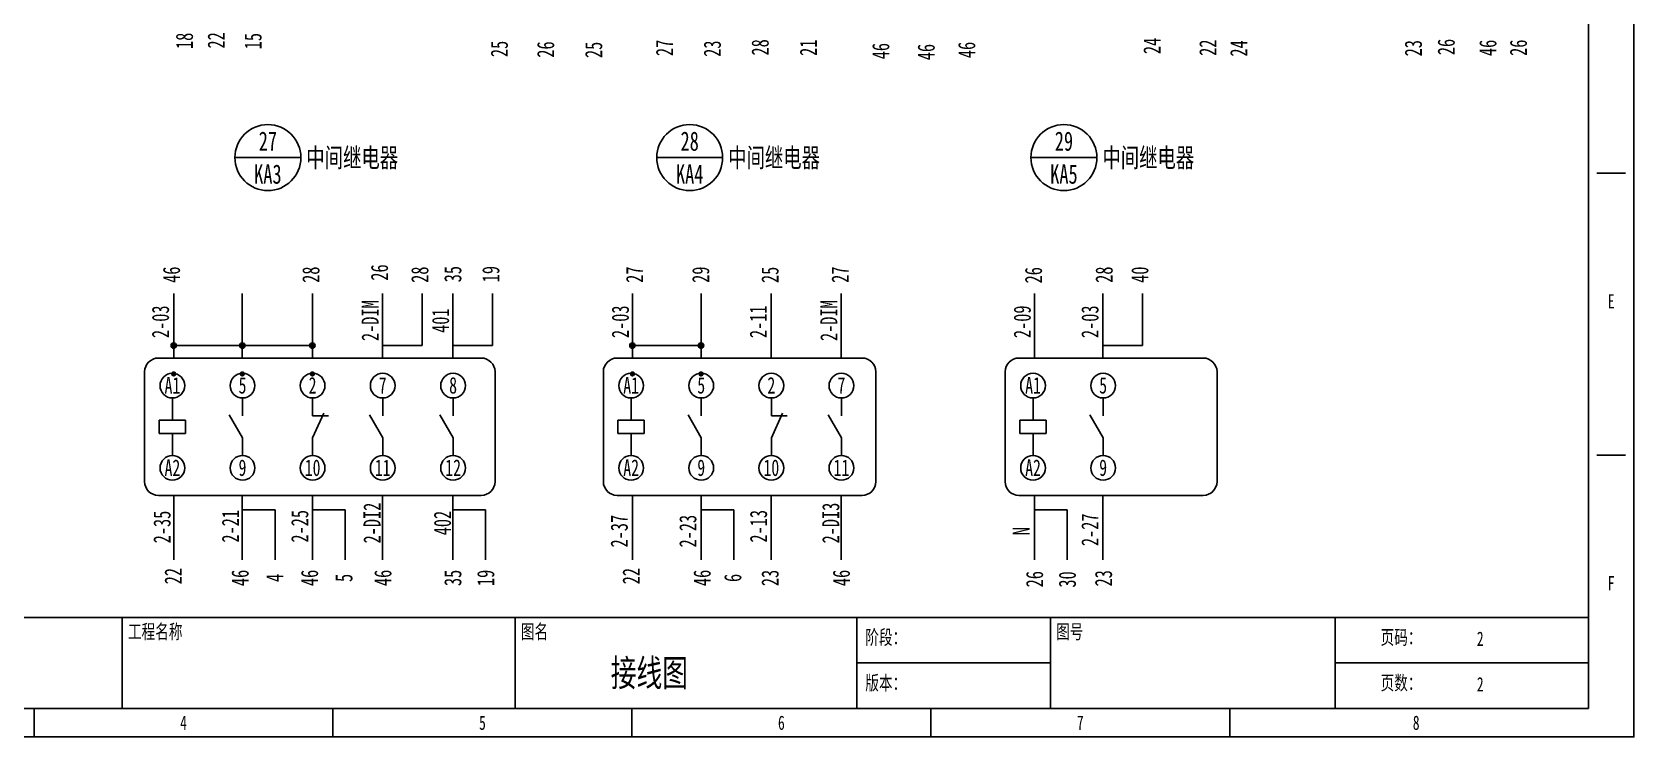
# Model space of a CAD drawing. Header units: millimetres. Extents: x 401220 to 2750366, y -101310 to 943175.
# Drawn here: x 1201419 to 1242890, y 390497 to 408745 of the extents above; entities that cross this region are included whole.
import ezdxf
from ezdxf.enums import TextEntityAlignment as Align

# ---------------------------------------------------------------- set-up
doc = ezdxf.new("R2010")
doc.units = ezdxf.units.MM
doc.styles.add('IDQSTYLE', font='NSimSun.ttf', dxfattribs={"width": 0.7})

msp = doc.modelspace()

# ---------------------------------------------------------------- hatches: boundary and pattern name
h = msp.add_hatch(color=256)
h.dxf.hatch_style = 1
h.paths.add_polyline_path([(1205086.6, 400699.2, 0.4142136), (1205017.3, 400629.8), (1205086.6, 400629.8)])
h.paths.add_polyline_path([(1205086.6, 400629.8), (1205017.3, 400629.8, 0.4142136), (1205086.6, 400560.4)])
h.paths.add_polyline_path([(1205156, 400629.8, 0.4142136), (1205086.6, 400699.2), (1205086.6, 400560.4, 0.4142136)])
h = msp.add_hatch(color=256)
h.dxf.hatch_style = 1
h.paths.add_polyline_path([(1206862, 400699.2, 0.4142136), (1206792.6, 400629.8), (1206862, 400629.8)])
h.paths.add_polyline_path([(1206862, 400629.8), (1206792.6, 400629.8, 0.4142136), (1206862, 400560.4)])
h.paths.add_polyline_path([(1206931.4, 400629.8, 0.4142136), (1206862, 400699.2), (1206862, 400560.4, 0.4142136)])
h = msp.add_hatch(color=256)
h.dxf.hatch_style = 1
h.paths.add_polyline_path([(1208676.7, 400699.2, 0.4142136), (1208607.3, 400629.8), (1208676.7, 400629.8)])
h.paths.add_polyline_path([(1208676.7, 400629.8), (1208607.3, 400629.8, 0.4142136), (1208676.7, 400560.4)])
h.paths.add_polyline_path([(1208746.1, 400629.8, 0.4142136), (1208676.7, 400699.2), (1208676.7, 400560.4, 0.4142136)])
h = msp.add_hatch(color=256)
h.dxf.hatch_style = 1
h.paths.add_polyline_path([(1216962.3, 400699.2, 0.4142136), (1216892.9, 400629.8), (1216962.3, 400629.8)])
h.paths.add_polyline_path([(1216962.3, 400629.8), (1216892.9, 400629.8, 0.4142136), (1216962.3, 400560.4)])
h.paths.add_polyline_path([(1217031.6, 400629.8, 0.4142136), (1216962.3, 400699.2), (1216962.3, 400560.4, 0.4142136)])
h = msp.add_hatch(color=256)
h.dxf.hatch_style = 1
h.paths.add_polyline_path([(1218737.6, 400699.2, 0.4142136), (1218668.2, 400629.8), (1218737.6, 400629.8)])
h.paths.add_polyline_path([(1218737.6, 400629.8), (1218668.2, 400629.8, 0.4142136), (1218737.6, 400560.4)])
h.paths.add_polyline_path([(1218807, 400629.8, 0.4142136), (1218737.6, 400699.2), (1218737.6, 400560.4, 0.4142136)])
h = msp.add_hatch(color=256)
h.dxf.hatch_style = 1
h.paths.add_polyline_path([(1205086.6, 399964.1, 0.4142136), (1205017.3, 399894.8), (1205086.6, 399894.8)])
h.paths.add_polyline_path([(1205086.6, 399894.8), (1205017.3, 399894.8, 0.4142136), (1205086.6, 399825.4)])
h.paths.add_polyline_path([(1205156, 399894.8, 0.4142136), (1205086.6, 399964.1), (1205086.6, 399825.4, 0.4142136)])
h = msp.add_hatch(color=256)
h.dxf.hatch_style = 1
h.paths.add_polyline_path([(1206862, 399964.1, 0.4142136), (1206792.6, 399894.8), (1206862, 399894.8)])
h.paths.add_polyline_path([(1206862, 399894.8), (1206792.6, 399894.8, 0.4142136), (1206862, 399825.4)])
h.paths.add_polyline_path([(1206931.4, 399894.8, 0.4142136), (1206862, 399964.1), (1206862, 399825.4, 0.4142136)])
h = msp.add_hatch(color=256)
h.dxf.hatch_style = 1
h.paths.add_polyline_path([(1208676.7, 399964.1, 0.4142136), (1208607.3, 399894.8), (1208676.7, 399894.8)])
h.paths.add_polyline_path([(1208676.7, 399894.8), (1208607.3, 399894.8, 0.4142136), (1208676.7, 399825.4)])
h.paths.add_polyline_path([(1208746.1, 399894.8, 0.4142136), (1208676.7, 399964.1), (1208676.7, 399825.4, 0.4142136)])
h = msp.add_hatch(color=256)
h.dxf.hatch_style = 1
h.paths.add_polyline_path([(1216962.3, 399964.1, 0.4142136), (1216892.9, 399894.8), (1216962.3, 399894.8)])
h.paths.add_polyline_path([(1216962.3, 399894.8), (1216892.9, 399894.8, 0.4142136), (1216962.3, 399825.4)])
h.paths.add_polyline_path([(1217031.6, 399894.8, 0.4142136), (1216962.3, 399964.1), (1216962.3, 399825.4, 0.4142136)])
h = msp.add_hatch(color=256)
h.dxf.hatch_style = 1
h.paths.add_polyline_path([(1218737.6, 399964.1, 0.4142136), (1218668.2, 399894.8), (1218737.6, 399894.8)])
h.paths.add_polyline_path([(1218737.6, 399894.8), (1218668.2, 399894.8, 0.4142136), (1218737.6, 399825.4)])
h.paths.add_polyline_path([(1218807, 399894.8, 0.4142136), (1218737.6, 399964.1), (1218737.6, 399825.4, 0.4142136)])

# ---------------------------------------------------------------- linework, layer by layer
for p, q in [((1206671.3, 405494.1), (1208378.1, 405494.1)), ((1217591.2, 405494.1), (1219298, 405494.1)), ((1227280.1, 405494.1), (1228986.9, 405494.1)), ((1205086.6, 400306.5), (1205086.6, 401972.9)), ((1205086.6, 400306.5), (1205086.6, 401972.9)), ((1206862, 400306.5), (1206862, 401972.9)), ((1206862, 400306.5), (1206862, 401972.9)), ((1208676.7, 400306.5), (1208676.7, 401972.9)), ((1208676.7, 400306.5), (1208676.7, 401972.9)), ((1210491.4, 400306.5), (1210491.4, 401972.9)), ((1210491.4, 400306.5), (1210491.4, 401972.9)), ((1211515.9, 400894.1), (1211515.9, 401972.9)), ((1211515.9, 400629.8), (1211515.9, 401972.9)), ((1211515.9, 400894.1), (1211515.9, 401972.9)), ((1211515.9, 400629.8), (1211515.9, 401972.9)), ((1212314, 400306.6), (1212314, 401973)), ((1212314, 400306.6), (1212314, 401973)), ((1213338.4, 400629.8), (1213338.4, 401972.9)), ((1213338.4, 400629.8), (1213338.4, 401972.9)), ((1216962.3, 400306.5), (1216962.3, 401972.9)), ((1216962.3, 400306.5), (1216962.3, 401972.9)), ((1218737.6, 400306.5), (1218737.6, 401972.9)), ((1218737.6, 400306.5), (1218737.6, 401972.9)), ((1220552.3, 400306.5), (1220552.3, 401972.9)), ((1220552.3, 400306.5), (1220552.3, 401972.9)), ((1222367.1, 400306.5), (1222367.1, 401972.9)), ((1222367.1, 400306.5), (1222367.1, 401972.9)), ((1227367, 400306.5), (1227367, 401972.9)), ((1227367, 400306.5), (1227367, 401972.9)), ((1229142.4, 400306.5), (1229142.4, 401972.9)), ((1229142.4, 400306.5), (1229142.4, 401972.9)), ((1230166.8, 400629.8), (1230166.8, 401972.9)), ((1230166.8, 400629.8), (1230166.8, 401972.9)), ((1205086.6, 400629.8), (1208676.7, 400629.8)), ((1205086.6, 400629.8), (1208676.7, 400629.8)), ((1211515.9, 400629.8), (1210491.4, 400629.8)), ((1213338.4, 400629.8), (1212314, 400629.8)), ((1216962.3, 400629.8), (1217876.4, 400629.8)), ((1216962.3, 400629.8), (1217876.4, 400629.8)), ((1218737.6, 400629.8), (1216962.3, 400629.8)), ((1230166.8, 400629.8), (1229142.4, 400629.8)), ((1208098.7, 400306.5), (1204689.1, 400306.5)), ((1208098.7, 400306.5), (1204689.1, 400306.5)), ((1213049.3, 400306.5), (1208098.7, 400306.5)), ((1213049.3, 400306.5), (1208098.7, 400306.5)), ((1219629.7, 400306.5), (1216564.7, 400306.5)), ((1219629.7, 400306.5), (1216564.7, 400306.5)), ((1222908.3, 400306.5), (1216603.3, 400306.5)), ((1222908.3, 400306.5), (1216603.3, 400306.5)), ((1230034.5, 400306.5), (1226969.5, 400306.5)), ((1230034.5, 400306.5), (1226969.5, 400306.5)), ((1231740.3, 400306.5), (1227008.1, 400306.5)), ((1231740.3, 400306.5), (1227008.1, 400306.5)), ((1204333.5, 399951), (1204333.5, 397106.3)), ((1204333.5, 399951), (1204333.5, 397106.3)), ((1213404.9, 397106.3), (1213404.9, 399951)), ((1213404.9, 397106.3), (1213404.9, 399951)), ((1216209.1, 399951), (1216209.1, 397106.3)), ((1216209.1, 399951), (1216209.1, 397106.3)), ((1223263.9, 397106.3), (1223263.9, 399951)), ((1223263.9, 397106.3), (1223263.9, 399951)), ((1226613.9, 399951), (1226613.9, 397106.3)), ((1226613.9, 399951), (1226613.9, 397106.3)), ((1232095.9, 397106.3), (1232095.9, 399951)), ((1232095.9, 397106.3), (1232095.9, 399951)), ((1205053.1, 399272.1), (1205053.1, 399095.1)), ((1205053.1, 399272.1), (1205053.1, 399095.1)), ((1205053.1, 399095.1), (1205053.1, 398696.8)), ((1205053.1, 399095.1), (1205053.1, 398696.8)), ((1206867.9, 399272.1), (1206867.9, 399095.1)), ((1206867.9, 399272.1), (1206867.9, 399095.1)), ((1206867.9, 399095.1), (1206867.9, 398810.6)), ((1206867.9, 399095.1), (1206867.9, 398810.6)), ((1208682.6, 399272.1), (1208682.6, 399095.1)), ((1208682.6, 399272.1), (1208682.6, 399095.1)), ((1208682.6, 399095.1), (1208682.6, 398810.6)), ((1208682.6, 399095.1), (1208682.6, 398810.6)), ((1210497.3, 399272.1), (1210497.3, 399095.1)), ((1210497.3, 399272.1), (1210497.3, 399095.1)), ((1210497.3, 399095.1), (1210497.3, 398810.6)), ((1210497.3, 399095.1), (1210497.3, 398810.6)), ((1212319.9, 399272.2), (1212319.9, 399095.2)), ((1212319.9, 399272.2), (1212319.9, 399095.2)), ((1212319.9, 399095.2), (1212319.9, 398810.7)), ((1212319.9, 399095.2), (1212319.9, 398810.7)), ((1216928.8, 399272.1), (1216928.8, 399095.1)), ((1216928.8, 399272.1), (1216928.8, 399095.1)), ((1216928.8, 399095.1), (1216928.8, 398696.8)), ((1216928.8, 399095.1), (1216928.8, 398696.8)), ((1218743.5, 399272.1), (1218743.5, 399095.1)), ((1218743.5, 399272.1), (1218743.5, 399095.1)), ((1218743.5, 399095.1), (1218743.5, 398810.6)), ((1218743.5, 399095.1), (1218743.5, 398810.6)), ((1220558.2, 399272.1), (1220558.2, 399095.1)), ((1220558.2, 399272.1), (1220558.2, 399095.1)), ((1220558.2, 399095.1), (1220558.2, 398810.6)), ((1220558.2, 399095.1), (1220558.2, 398810.6)), ((1222372.9, 399272.1), (1222372.9, 399095.1)), ((1222372.9, 399272.1), (1222372.9, 399095.1)), ((1222372.9, 399095.1), (1222372.9, 398810.6)), ((1222372.9, 399095.1), (1222372.9, 398810.6)), ((1227333.5, 399272.1), (1227333.5, 399095.1)), ((1227333.5, 399272.1), (1227333.5, 399095.1)), ((1227333.5, 399095.1), (1227333.5, 398696.8)), ((1227333.5, 399095.1), (1227333.5, 398696.8)), ((1229148.3, 399272.1), (1229148.3, 399095.1)), ((1229148.3, 399272.1), (1229148.3, 399095.1)), ((1229148.3, 399095.1), (1229148.3, 398810.6)), ((1229148.3, 399095.1), (1229148.3, 398810.6)), ((1204711.8, 398696.8), (1204711.8, 398355.5)), ((1205394.5, 398696.8), (1204711.8, 398696.8)), ((1204711.8, 398696.8), (1204711.8, 398355.5)), ((1205394.5, 398696.8), (1204711.8, 398696.8)), ((1205394.5, 398355.5), (1205394.5, 398696.8)), ((1205394.5, 398355.5), (1205394.5, 398696.8)), ((1206867.9, 398241.7), (1206526.5, 398832.9)), ((1206867.9, 398241.7), (1206526.5, 398832.9)), ((1208682.6, 398241.7), (1208975.3, 398875.2)), ((1208682.6, 398241.7), (1208975.3, 398875.2)), ((1208682.6, 398810.6), (1209094.9, 398810.6)), ((1210497.3, 398241.7), (1210156, 398832.9)), ((1210497.3, 398241.7), (1210156, 398832.9)), ((1212319.9, 398241.8), (1211978.5, 398833)), ((1212319.9, 398241.8), (1211978.5, 398833)), ((1216587.4, 398696.8), (1216587.4, 398355.5)), ((1217270.1, 398696.8), (1216587.4, 398696.8)), ((1216587.4, 398696.8), (1216587.4, 398355.5)), ((1217270.1, 398696.8), (1216587.4, 398696.8)), ((1217270.1, 398355.5), (1217270.1, 398696.8)), ((1217270.1, 398355.5), (1217270.1, 398696.8)), ((1218743.5, 398241.7), (1218402.1, 398832.9)), ((1218743.5, 398241.7), (1218402.1, 398832.9)), ((1220558.2, 398241.7), (1220850.9, 398875.2)), ((1220558.2, 398241.7), (1220850.9, 398875.2)), ((1220558.2, 398810.6), (1220970.5, 398810.6)), ((1222372.9, 398241.7), (1222031.6, 398832.9)), ((1222372.9, 398241.7), (1222031.6, 398832.9)), ((1226992.2, 398696.8), (1226992.2, 398355.5)), ((1227674.9, 398696.8), (1226992.2, 398696.8)), ((1226992.2, 398696.8), (1226992.2, 398355.5)), ((1227674.9, 398696.8), (1226992.2, 398696.8)), ((1227674.9, 398355.5), (1227674.9, 398696.8)), ((1227674.9, 398355.5), (1227674.9, 398696.8)), ((1229148.3, 398241.7), (1228806.9, 398832.9)), ((1229148.3, 398241.7), (1228806.9, 398832.9)), ((1204711.8, 398355.5), (1205394.5, 398355.5)), ((1204711.8, 398355.5), (1205394.5, 398355.5)), ((1205053.1, 398355.5), (1205053.1, 397957.2)), ((1205053.1, 398355.5), (1205053.1, 397957.2)), ((1206867.9, 397957.2), (1206867.9, 398241.7)), ((1206867.9, 397957.2), (1206867.9, 398241.7)), ((1208682.6, 397957.2), (1208682.6, 398241.7)), ((1208682.6, 397957.2), (1208682.6, 398241.7)), ((1210497.3, 397957.2), (1210497.3, 398241.7)), ((1210497.3, 397957.2), (1210497.3, 398241.7)), ((1212319.9, 397957.3), (1212319.9, 398241.8)), ((1212319.9, 397957.3), (1212319.9, 398241.8)), ((1216587.4, 398355.5), (1217270.1, 398355.5)), ((1216587.4, 398355.5), (1217270.1, 398355.5)), ((1216928.8, 398355.5), (1216928.8, 397957.2)), ((1216928.8, 398355.5), (1216928.8, 397957.2)), ((1218743.5, 397957.2), (1218743.5, 398241.7)), ((1218743.5, 397957.2), (1218743.5, 398241.7)), ((1220558.2, 397957.2), (1220558.2, 398241.7)), ((1220558.2, 397957.2), (1220558.2, 398241.7)), ((1222372.9, 397957.2), (1222372.9, 398241.7)), ((1222372.9, 397957.2), (1222372.9, 398241.7)), ((1226992.2, 398355.5), (1227674.9, 398355.5)), ((1226992.2, 398355.5), (1227674.9, 398355.5)), ((1227333.5, 398355.5), (1227333.5, 397957.2)), ((1227333.5, 398355.5), (1227333.5, 397957.2)), ((1229148.3, 397957.2), (1229148.3, 398241.7)), ((1229148.3, 397957.2), (1229148.3, 398241.7)), ((1205053.1, 397957.2), (1205053.1, 397783.2)), ((1205053.1, 397957.2), (1205053.1, 397783.2)), ((1206867.9, 397957.2), (1206867.9, 397783.2)), ((1206867.9, 397957.2), (1206867.9, 397783.2)), ((1208682.6, 397957.2), (1208682.6, 397783.2)), ((1208682.6, 397957.2), (1208682.6, 397783.2)), ((1210497.3, 397957.2), (1210497.3, 397783.2)), ((1210497.3, 397957.2), (1210497.3, 397783.2)), ((1212319.9, 397957.3), (1212319.9, 397783.3)), ((1212319.9, 397957.3), (1212319.9, 397783.3)), ((1216928.8, 397957.2), (1216928.8, 397783.2)), ((1216928.8, 397957.2), (1216928.8, 397783.2)), ((1218743.5, 397957.2), (1218743.5, 397783.2)), ((1218743.5, 397957.2), (1218743.5, 397783.2)), ((1220558.2, 397957.2), (1220558.2, 397783.2)), ((1220558.2, 397957.2), (1220558.2, 397783.2)), ((1222372.9, 397957.2), (1222372.9, 397783.2)), ((1222372.9, 397957.2), (1222372.9, 397783.2)), ((1227333.5, 397957.2), (1227333.5, 397783.2)), ((1227333.5, 397957.2), (1227333.5, 397783.2)), ((1229148.3, 397957.2), (1229148.3, 397783.2)), ((1229148.3, 397957.2), (1229148.3, 397783.2)), ((1204689.1, 396750.7), (1208375.1, 396750.7)), ((1204689.1, 396750.7), (1208375.1, 396750.7)), ((1205086.6, 395084.3), (1205086.6, 396750.7)), ((1205086.6, 395084.3), (1205086.6, 396750.7)), ((1206862, 395084.3), (1206862, 396750.7)), ((1206862, 395084.3), (1206862, 396750.7)), ((1208375.1, 396750.7), (1213049.3, 396750.7)), ((1208375.1, 396750.7), (1213049.3, 396750.7)), ((1208676.7, 395084.3), (1208676.7, 396750.7)), ((1208676.7, 395084.3), (1208676.7, 396750.7)), ((1210491.4, 395084.3), (1210491.4, 396750.7)), ((1210491.4, 395084.3), (1210491.4, 396750.7)), ((1212314, 395084.4), (1212314, 396750.8)), ((1212314, 395084.4), (1212314, 396750.8)), ((1216564.7, 396750.7), (1219629.7, 396750.7)), ((1216564.7, 396750.7), (1219629.7, 396750.7)), ((1216603.3, 396750.7), (1222908.3, 396750.7)), ((1216603.3, 396750.7), (1222908.3, 396750.7)), ((1216962.3, 395084.3), (1216962.3, 396750.7)), ((1216962.3, 395084.3), (1216962.3, 396750.7)), ((1218737.6, 395084.3), (1218737.6, 396750.7)), ((1218737.6, 395084.3), (1218737.6, 396750.7)), ((1220552.3, 395084.3), (1220552.3, 396750.7)), ((1220552.3, 395084.3), (1220552.3, 396750.7)), ((1222367.1, 395084.3), (1222367.1, 396750.7)), ((1222367.1, 395084.3), (1222367.1, 396750.7)), ((1226969.5, 396750.7), (1230034.5, 396750.7)), ((1226969.5, 396750.7), (1230034.5, 396750.7)), ((1227008.1, 396750.7), (1231740.3, 396750.7)), ((1227008.1, 396750.7), (1231740.3, 396750.7)), ((1227367, 395084.3), (1227367, 396750.7)), ((1227367, 395084.3), (1227367, 396750.7)), ((1229142.4, 395084.3), (1229142.4, 396750.7)), ((1229142.4, 395084.3), (1229142.4, 396750.7)), ((1207709, 396374.3), (1206862, 396374.3)), ((1207709, 396374.3), (1206862, 396374.3)), ((1207709, 396374.3), (1207709, 395084.3)), ((1207709, 396374.3), (1207709, 395084.3)), ((1209523.8, 396374.3), (1208676.7, 396374.3)), ((1209523.8, 396374.3), (1208676.7, 396374.3)), ((1209523.8, 396374.3), (1209523.8, 395084.3)), ((1209523.8, 396374.3), (1209523.8, 395084.3)), ((1213161, 396374.3), (1212314, 396374.3)), ((1213161, 396374.3), (1212314, 396374.3)), ((1213161, 396374.3), (1213161, 395084.3)), ((1213161, 396374.3), (1213161, 395084.3)), ((1219584.6, 396374.3), (1218737.6, 396374.3)), ((1219584.6, 396374.3), (1218737.6, 396374.3)), ((1219584.6, 396374.3), (1219584.6, 395084.3)), ((1219584.6, 396374.3), (1219584.6, 395084.3)), ((1228214.1, 396374.3), (1227367, 396374.3)), ((1228214.1, 396374.3), (1227367, 396374.3)), ((1228214.1, 396374.3), (1228214.1, 395084.3)), ((1228214.1, 396374.3), (1228214.1, 395084.3)), ((1228214.1, 396374.3), (1228214.1, 395084.3)), ((1228214.1, 396374.3), (1228214.1, 395084.3))]:
    msp.add_line(p, q)
at = {"ltscale": 4}
for p, q in [((1241932.1, 405089.2), (1242669.1, 405089.2)), ((1241932.1, 397793.1), (1242669.1, 397793.1)), ((1181131.2, 393592.4), (1241711, 393592.4)), ((1203756.5, 393592.4), (1203756.5, 391234)), ((1213926.8, 393592.4), (1213926.8, 391234)), ((1222770.6, 393592.4), (1222770.6, 391234)), ((1227782.1, 393592.4), (1227782.1, 391234)), ((1235151.9, 393592.4), (1235151.9, 391234)), ((1222770.6, 392413.2), (1227782.1, 392413.2)), ((1235151.9, 392413.2), (1241711, 392413.2)), ((1201471.9, 390497), (1201471.9, 391234)), ((1209210.2, 390497), (1209210.2, 391234)), ((1216948.5, 390497), (1216948.5, 391234)), ((1224686.7, 390497), (1224686.7, 391234)), ((1232425, 390497), (1232425, 391234))]:
    msp.add_line(p, q, dxfattribs=at)
for points in [[(1178257, 390497), (1242890.2, 390497), (1242890.2, 434273.7), (1178257, 434273.7)], [(1181131.2, 391234), (1241711, 391234), (1241711, 433536.7), (1181131.2, 433536.7)]]:
    msp.add_lwpolyline(points, close=True, dxfattribs=at)
for centre, radius in [((1207524.7, 405494.1), 853.4), ((1218444.6, 405494.1), 853.4), ((1228133.5, 405494.1), 853.4), ((1205086.6, 400629.8), 69.4), ((1206862, 400629.8), 69.4), ((1208676.7, 400629.8), 69.4), ((1216962.3, 400629.8), 69.4), ((1218737.6, 400629.8), 69.4), ((1205053.1, 399592.1), 320), ((1205053.1, 399592.1), 320), ((1206867.9, 399592.1), 320), ((1206867.9, 399592.1), 320), ((1208682.6, 399592.1), 320), ((1208682.6, 399592.1), 320), ((1210497.3, 399592.1), 320), ((1210497.3, 399592.1), 320), ((1212319.9, 399592.2), 320), ((1212319.9, 399592.2), 320), ((1216928.8, 399592.1), 320), ((1216928.8, 399592.1), 320), ((1218743.5, 399592.1), 320), ((1218743.5, 399592.1), 320), ((1220558.2, 399592.1), 320), ((1220558.2, 399592.1), 320), ((1222372.9, 399592.1), 320), ((1222372.9, 399592.1), 320), ((1227333.5, 399592.1), 320), ((1227333.5, 399592.1), 320), ((1229148.3, 399592.1), 320), ((1229148.3, 399592.1), 320), ((1205053.1, 397463.1), 320), ((1205053.1, 397463.1), 320), ((1206867.9, 397463.1), 320), ((1206867.9, 397463.1), 320), ((1208682.6, 397463.1), 320), ((1208682.6, 397463.1), 320), ((1210497.3, 397463.1), 320), ((1210497.3, 397463.1), 320), ((1212319.9, 397463.2), 320), ((1212319.9, 397463.2), 320), ((1216928.8, 397463.1), 320), ((1216928.8, 397463.1), 320), ((1218743.5, 397463.1), 320), ((1218743.5, 397463.1), 320), ((1220558.2, 397463.1), 320), ((1220558.2, 397463.1), 320), ((1222372.9, 397463.1), 320), ((1222372.9, 397463.1), 320), ((1227333.5, 397463.1), 320), ((1227333.5, 397463.1), 320), ((1229148.3, 397463.1), 320), ((1229148.3, 397463.1), 320)]:
    msp.add_circle(centre, radius)
for centre, start, end in [((1204689.1, 399951), 90, 180), ((1204689.1, 399951), 90, 180), ((1213049.3, 399951), 0, 90), ((1213049.3, 399951), 0, 90), ((1216564.7, 399951), 90, 180), ((1216564.7, 399951), 90, 180), ((1222908.3, 399951), 0, 90), ((1222908.3, 399951), 0, 90), ((1226969.5, 399951), 90, 180), ((1226969.5, 399951), 90, 180), ((1231740.3, 399951), 0, 90), ((1231740.3, 399951), 0, 90), ((1204689.1, 397106.3), 180, 270), ((1204689.1, 397106.3), 180, 270), ((1213049.3, 397106.3), 270, 0), ((1213049.3, 397106.3), 270, 0), ((1216564.7, 397106.3), 180, 270), ((1216564.7, 397106.3), 180, 270), ((1222908.3, 397106.3), 270, 0), ((1222908.3, 397106.3), 270, 0), ((1226969.5, 397106.3), 180, 270), ((1226969.5, 397106.3), 180, 270), ((1231740.3, 397106.3), 270, 0), ((1231740.3, 397106.3), 270, 0)]:
    msp.add_arc(centre, 355.6, start, end)

# ---------------------------------------------------------------- texts
at = {"style": 'IDQSTYLE', "width": 0.7}
for s, p in [('18', (1205362.8, 408517.5)), ('22', (1206185.6, 408528.9)), ('15', (1207138.9, 408509.7)), ('25', (1213515, 408307.7)), ('27', (1217790.6, 408334.8)), ('23', (1219028.9, 408314.7)), ('28', (1220267.3, 408348.2)), ('21', (1221516.2, 408339.2)), ('24', (1230412.3, 408384.9)), ('22', (1231857.3, 408340.4)), ('24', (1232658.1, 408321)), ('23', (1237177.1, 408326.8)), ('26', (1238027.7, 408357.9)), ('46', (1239106.7, 408334.5)), ('26', (1239897.6, 408339.2)), ('26', (1214714.4, 408292.6)), ('25', (1215958.4, 408282.9)), ('46', (1223389.7, 408250.9)), ('46', (1224565.9, 408226.8)), ('46', (1225615.4, 408281.1)), ('26', (1210412.4, 402520.3)), ('46', (1205028.1, 402463.6)), ('28', (1208637.4, 402463.6)), ('28', (1211456.9, 402463.6)), ('35', (1212311, 402478.2)), ('19', (1213294.8, 402478.2)), ('27', (1217017.3, 402463.6)), ('29', (1218729.4, 402463.6)), ('25', (1220523.1, 402459.1)), ('27', (1222338.3, 402463.6)), ('26', (1227343.6, 402448.5)), ('28', (1229171.7, 402463.6)), ('40', (1230097.1, 402463.6)), ('2-03', (1204742.8, 401245.2)), ('2-DIM', (1210170.7, 401273.8)), ('401', (1211993.3, 401273.8)), ('2-03', (1216647.7, 401245.2)), ('2-11', (1220218.3, 401245.2)), ('2-DIM', (1222046.4, 401273.8)), ('2-09', (1227052.5, 401245.2)), ('2-03', (1228805.2, 401245.2)), ('2-DI2', (1210220.3, 396034.3)), ('2-DI3', (1222095.9, 396034.3)), ('2-35', (1204783.1, 395932.1)), ('2-21', (1206554.1, 395951)), ('2-25', (1208349.2, 395951)), ('402', (1212042.8, 396034.4)), ('2-37', (1216618.5, 395824.2)), ('2-23', (1218396.2, 395824.2)), ('2-13', (1220224.8, 395951)), ('2-27', (1228805.6, 395859.7)), ('N', (1227023.3, 395824.2)), ('22', (1205071, 394660)), ('22', (1216927.8, 394660)), ('46', (1206803.8, 394614.2)), ('4', (1207702.4, 394614.2)), ('46', (1208602.1, 394614.2)), ('5', (1209491, 394614.2)), ('46', (1210500.7, 394614.2)), ('35', (1212311, 394614.2)), ('19', (1213162.8, 394614.2)), ('46', (1218764.6, 394613.6)), ('6', (1219559, 394614.2)), ('23', (1220523.8, 394612.9)), ('46', (1222369.9, 394613.6)), ('26', (1227372.1, 394580.7)), ('30', (1228218.9, 394574.5)), ('23', (1229156.4, 394604))]:
    msp.add_text(s, height=443.1, rotation=90, dxfattribs=at).set_placement(p, align=Align.MIDDLE_CENTER)
for s, p in [('27', (1207524.7, 405920.8)), ('28', (1218444.6, 405920.8)), ('29', (1228133.5, 405920.8)), ('KA3', (1207524.7, 405067.4)), ('KA4', (1218444.6, 405067.4)), ('KA5', (1228133.5, 405067.4))]:
    msp.add_text(s, height=497.82, dxfattribs=at).set_placement(p, align=Align.MIDDLE_CENTER)
for p in [(1208520.3, 405494.1), (1219440.3, 405494.1), (1229129.1, 405494.1)]:
    msp.add_text('中间继电器', height=497.82, dxfattribs=at).set_placement(p, align=Align.MIDDLE_LEFT)
for s, p in [('E', (1242300.6, 401478)), ('F', (1242300.6, 394181.9)), ('4', (1205341, 390570.7)), ('5', (1213079.3, 390570.7)), ('6', (1220817.6, 390570.7)), ('7', (1228555.9, 390570.7)), ('8', (1237252.3, 390570.7))]:
    msp.add_text(s, height=369.2, dxfattribs=at).set_placement(p, align=Align.BOTTOM_CENTER)
for s, height, p in [('A1', 426.7, (1205053.1, 399386.7)), ('A1', 426.7, (1205053.1, 399386.7)), ('5', 426.7, (1206867.9, 399386.7)), ('5', 426.7, (1206867.9, 399386.7)), ('2', 426.7, (1208682.6, 399386.7)), ('7', 426.7, (1210497.3, 399386.7)), ('7', 426.7, (1210497.3, 399386.7)), ('8', 426.7, (1212319.9, 399386.8)), ('A1', 426.7, (1216928.8, 399386.7)), ('A1', 426.7, (1216928.8, 399386.7)), ('5', 426.7, (1218743.5, 399386.7)), ('5', 426.7, (1218743.5, 399386.7)), ('2', 426.7, (1220558.2, 399386.7)), ('7', 426.7, (1222372.9, 399386.7)), ('7', 426.7, (1222372.9, 399386.7)), ('A1', 426.7, (1227333.5, 399386.7)), ('A1', 426.7, (1227333.5, 399386.7)), ('5', 426.7, (1229148.3, 399386.7)), ('5', 426.7, (1229148.3, 399386.7)), ('A2', 426.7, (1205053.1, 397253.9)), ('A2', 426.7, (1205053.1, 397253.9)), ('9', 426.7, (1206867.9, 397253.9)), ('9', 426.7, (1206867.9, 397253.9)), ('10', 426.7, (1208682.6, 397253.9)), ('10', 426.7, (1208682.6, 397253.9)), ('11', 426.7, (1210497.3, 397253.9)), ('11', 426.7, (1210497.3, 397253.9)), ('12', 426.7, (1212319.9, 397254)), ('A2', 426.7, (1216928.8, 397253.9)), ('A2', 426.7, (1216928.8, 397253.9)), ('9', 426.7, (1218743.5, 397253.9)), ('9', 426.7, (1218743.5, 397253.9)), ('10', 426.7, (1220558.2, 397253.9)), ('10', 426.7, (1220558.2, 397253.9)), ('11', 426.7, (1222372.9, 397253.9)), ('11', 426.7, (1222372.9, 397253.9)), ('A2', 426.7, (1227333.5, 397253.9)), ('A2', 426.7, (1227333.5, 397253.9)), ('9', 426.7, (1229148.3, 397253.9)), ('9', 426.7, (1229148.3, 397253.9)), ('2', 369.2, (1238910.5, 392855.4)), ('接线图', 697.84, (1217400.1, 391807.6)), ('2', 369.2, (1238910.5, 391676.2))]:
    msp.add_text(s, height=height, dxfattribs=at).set_placement(p, align=Align.CENTER)
for s, p in [('工程名称', (1203903.9, 392929.1)), ('图名', (1214074.2, 392929.1)), ('阶段：', (1222991.7, 392781.7)), ('图号', (1227929.5, 392929.1)), ('页码：', (1236331, 392781.7)), ('版本：', (1222991.7, 391602.5)), ('页数：', (1236331, 391602.5))]:
    msp.add_text(s, height=369.23, dxfattribs=at).set_placement(p, align=Align.BOTTOM_LEFT)

doc.saveas('drawing.dxf')
